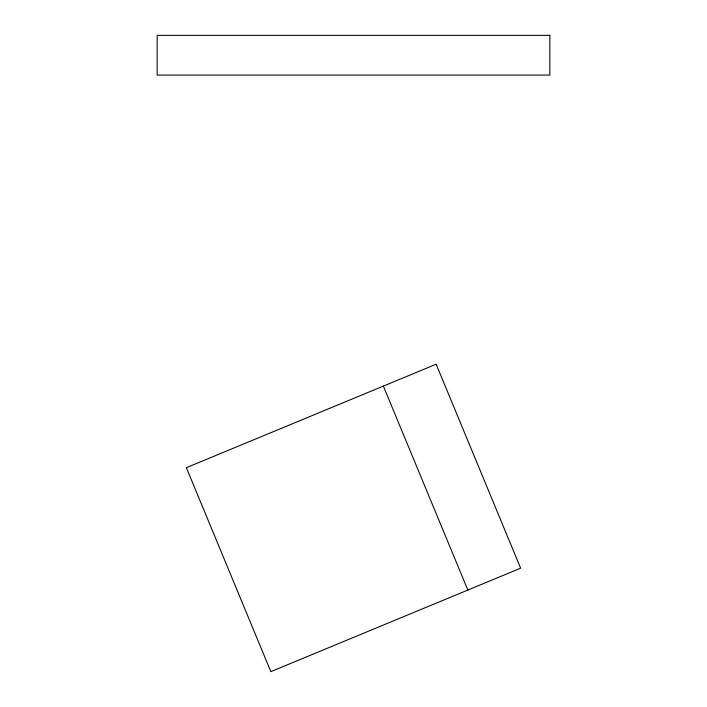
<?xml version="1.0" encoding="UTF-8"?>
<svg xmlns="http://www.w3.org/2000/svg" width="707" height="707" viewBox="0 0 707 707"><rect width="100%" height="100%" fill="white"/><g stroke="black" fill="none" stroke-linecap="round" stroke-linejoin="round"><path stroke-width="1.06" d="M383.371 386.093L467.848 590.045M436.157 364.22L186.365 467.689L270.843 671.65L520.635 568.181L436.157 364.22M549.834 35.35L157.166 35.35L157.166 75.083L549.834 75.083L549.834 35.35"/></g></svg>
